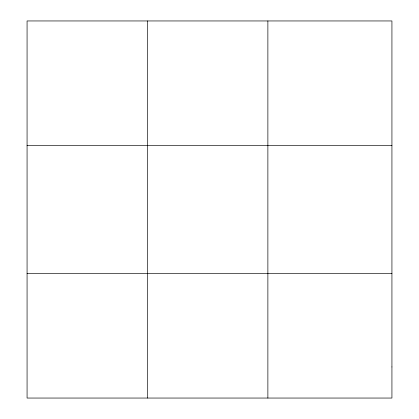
<?xml version="1.0" encoding="UTF-8"?>
<svg xmlns="http://www.w3.org/2000/svg" width="419" height="419" viewBox="0 0 419 419"><rect width="100%" height="100%" fill="white"/><g stroke="black" fill="none" stroke-linecap="round" stroke-linejoin="round"><path stroke-width="0.63" d="M147.472 398.05L147.472 20.95M267.877 398.05L267.877 20.95M27.067 145.393L391.933 145.393M27.067 273.607L391.933 273.607M391.933 366.939L391.933 398.05L27.067 398.05L27.067 20.95L391.933 20.95L391.933 366.939"/></g></svg>
